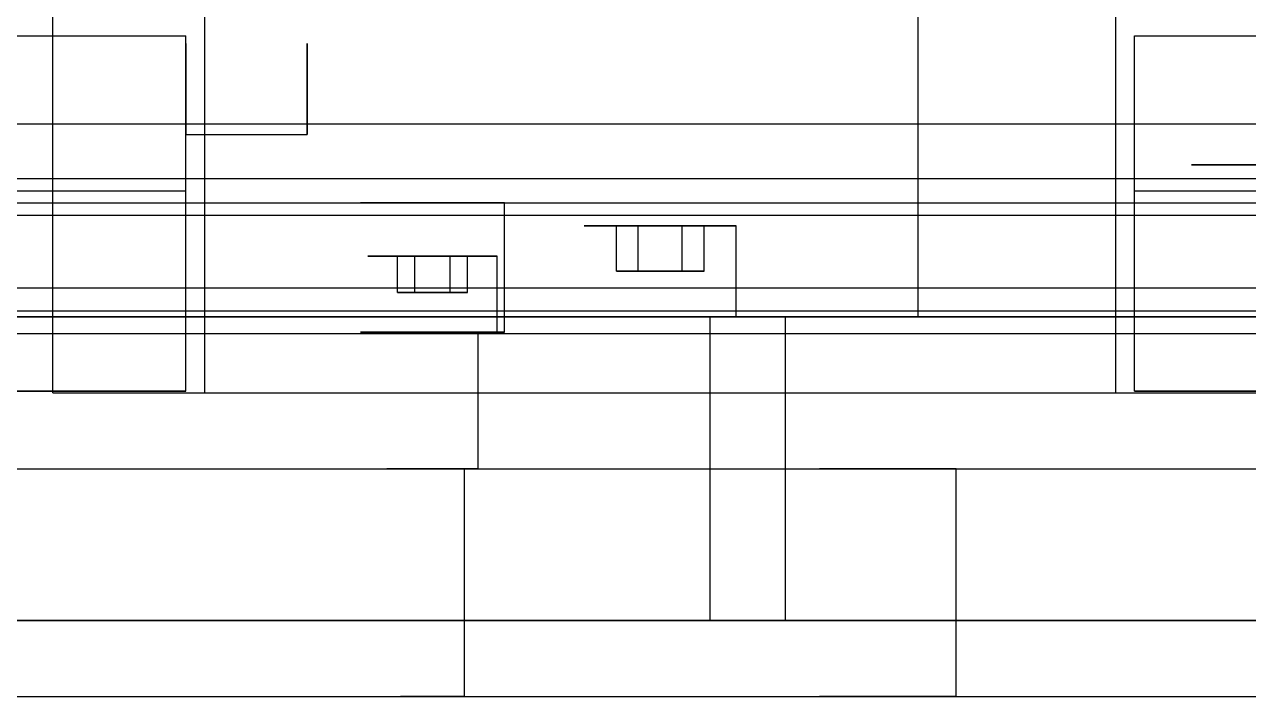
# Model space of a CAD drawing. Header units: millimetres. Extents: x -201 to 3037, y -406 to 3230.
# Drawn here: x 248.1 to 328.8, y 1337 to 1381.2 of the extents above; entities that cross this region are included whole.
import ezdxf

# ---------------------------------------------------------------- set-up
doc = ezdxf.new("R2010")
doc.units = ezdxf.units.MM
doc.layers.add('HIDDEN', color=8, linetype='Continuous')
doc.layers.add('VISIBLE', color=7, linetype='Continuous')

msp = doc.modelspace()

# ---------------------------------------------------------------- linework, layer by layer
at = {"layer": 'HIDDEN'}
for points in [[(250, 1357), (250, 1397)], [(307, 1362), (307, 1392)], [(260, 1357), (260, 1382)], [(260, 1357), (260, 1382)], [(320, 1357), (320, 1382)], [(320, 1357), (320, 1382)], [(245.25, 1380.5), (258.75, 1380.5)], [(245.25, 1380.5), (258.75, 1380.5)], [(245.25, 1380.5), (258.75, 1380.5)], [(250, 1380.5), (258.75, 1380.5)], [(258.75, 1357.1), (258.75, 1380.5)], [(258.75, 1357.1), (258.75, 1380.5)], [(258.75, 1357.1), (258.75, 1380.5)], [(258.75, 1357.1), (258.75, 1380.5)], [(321.25, 1357.1), (321.25, 1380.5)], [(321.25, 1357.1), (321.25, 1380.5)], [(321.25, 1380.5), (334.75, 1380.5)], [(321.25, 1380.5), (330, 1380.5)], [(321.25, 1357.1), (321.25, 1380.5)], [(321.25, 1357.1), (321.25, 1380.5)], [(321.25, 1380.5), (334.75, 1380.5)], [(321.25, 1380.5), (334.75, 1380.5)], [(258.75, 1374), (258.75, 1374.075), (258.75, 1374.297), (258.75, 1374.655), (258.75, 1375.13), (258.75, 1375.698), (258.75, 1376.332), (258.75, 1377), (258.75, 1377.668), (258.75, 1378.302), (258.75, 1378.87), (258.75, 1379.345), (258.75, 1379.703), (258.75, 1379.925), (258.75, 1380)], [(258.75, 1380), (258.75, 1379.925), (258.75, 1379.703), (258.75, 1379.345), (258.75, 1378.87), (258.75, 1378.302), (258.75, 1377.668), (258.75, 1377), (258.75, 1376.332), (258.75, 1375.698), (258.75, 1375.13), (258.75, 1374.655), (258.75, 1374.297), (258.75, 1374.075), (258.75, 1374)], [(258.75, 1374), (258.75, 1374.075), (258.75, 1374.297), (258.75, 1374.655), (258.75, 1375.13), (258.75, 1375.698), (258.75, 1376.332), (258.75, 1377), (258.75, 1377.668), (258.75, 1378.302), (258.75, 1378.87), (258.75, 1379.345), (258.75, 1379.703), (258.75, 1379.925), (258.75, 1380)], [(258.75, 1380), (258.75, 1379.925), (258.75, 1379.703), (258.75, 1379.345), (258.75, 1378.87), (258.75, 1378.302), (258.75, 1377.668), (258.75, 1377), (258.75, 1376.332), (258.75, 1375.698), (258.75, 1375.13), (258.75, 1374.655), (258.75, 1374.297), (258.75, 1374.075), (258.75, 1374)], [(266.75, 1374), (266.75, 1374.075), (266.75, 1374.297), (266.75, 1374.655), (266.75, 1375.13), (266.75, 1375.698), (266.75, 1376.332), (266.75, 1377), (266.75, 1377.668), (266.75, 1378.302), (266.75, 1378.87), (266.75, 1379.345), (266.75, 1379.703), (266.75, 1379.925), (266.75, 1380)], [(266.75, 1380), (266.75, 1379.925), (266.75, 1379.703), (266.75, 1379.345), (266.75, 1378.87), (266.75, 1378.302), (266.75, 1377.668), (266.75, 1377), (266.75, 1376.332), (266.75, 1375.698), (266.75, 1375.13), (266.75, 1374.655), (266.75, 1374.297), (266.75, 1374.075), (266.75, 1374)], [(266.75, 1374), (266.75, 1374.075), (266.75, 1374.297), (266.75, 1374.655), (266.75, 1375.13), (266.75, 1375.698), (266.75, 1376.332), (266.75, 1377), (266.75, 1377.668), (266.75, 1378.302), (266.75, 1378.87), (266.75, 1379.345), (266.75, 1379.703), (266.75, 1379.925), (266.75, 1380)], [(266.75, 1380), (266.75, 1379.925), (266.75, 1379.703), (266.75, 1379.345), (266.75, 1378.87), (266.75, 1378.302), (266.75, 1377.668), (266.75, 1377), (266.75, 1376.332), (266.75, 1375.698), (266.75, 1375.13), (266.75, 1374.655), (266.75, 1374.297), (266.75, 1374.075), (266.75, 1374)], [(90, 1374.7), (1140, 1374.7)], [(174, 1374.7), (429, 1374.7)], [(258.75, 1374), (266.75, 1374)], [(258.75, 1374), (266.75, 1374)], [(335, 1372), (334.875, 1372), (334.505, 1372), (333.909, 1372), (333.117, 1372), (332.169, 1372), (331.113, 1372), (330, 1372), (328.887, 1372), (327.831, 1372), (326.883, 1372), (326.091, 1372), (325.495, 1372), (325.125, 1372), (325, 1372)], [(325, 1372), (325.125, 1372), (325.495, 1372), (326.091, 1372), (326.883, 1372), (327.831, 1372), (328.887, 1372), (330, 1372), (331.113, 1372), (332.169, 1372), (333.117, 1372), (333.909, 1372), (334.505, 1372), (334.875, 1372), (335, 1372)], [(90, 1371.1), (1140, 1371.1)], [(181.25, 1371.1), (429, 1371.1)], [(245.25, 1370.3), (258.75, 1370.3)], [(245.25, 1370.3), (258.75, 1370.3)], [(245.25, 1370.3), (258.75, 1370.3)], [(245.25, 1370.3), (258.75, 1370.3)], [(258.75, 1357.1), (258.75, 1370.3)], [(258.75, 1357.1), (258.75, 1370.3)], [(258.75, 1357.1), (258.75, 1370.3)], [(258.75, 1357.1), (258.75, 1370.3)], [(321.25, 1357.1), (321.25, 1370.3)], [(321.25, 1357.1), (321.25, 1370.3)], [(321.25, 1370.3), (334.75, 1370.3)], [(321.25, 1370.3), (334.75, 1370.3)], [(321.25, 1357.1), (321.25, 1370.3)], [(321.25, 1357.1), (321.25, 1370.3)], [(321.25, 1370.3), (334.75, 1370.3)], [(321.25, 1370.3), (334.75, 1370.3)], [(135, 1369.5), (1195, 1369.5)], [(135, 1369.5), (1195, 1369.5)], [(135, 1369.5), (1195, 1369.5)], [(181.25, 1369.5), (404, 1369.5)], [(279.75, 1369.5), (279.631, 1369.5), (279.28, 1369.5), (278.714, 1369.5), (277.962, 1369.5), (277.061, 1369.5), (276.057, 1369.5), (275, 1369.5), (273.943, 1369.5), (272.939, 1369.5), (272.038, 1369.5), (271.286, 1369.5), (270.72, 1369.5), (270.369, 1369.5), (270.25, 1369.5)], [(270.25, 1369.5), (270.369, 1369.5), (270.72, 1369.5), (271.286, 1369.5), (272.038, 1369.5), (272.939, 1369.5), (273.943, 1369.5), (275, 1369.5), (276.057, 1369.5), (277.061, 1369.5), (277.962, 1369.5), (278.714, 1369.5), (279.28, 1369.5), (279.631, 1369.5), (279.75, 1369.5)], [(279.75, 1369.5), (279.631, 1369.5), (279.28, 1369.5), (278.714, 1369.5), (277.962, 1369.5), (277.061, 1369.5), (276.057, 1369.5), (275, 1369.5), (273.943, 1369.5), (272.939, 1369.5), (272.038, 1369.5), (271.286, 1369.5), (270.72, 1369.5), (270.369, 1369.5), (270.25, 1369.5)], [(270.25, 1369.5), (270.369, 1369.5), (270.72, 1369.5), (271.286, 1369.5), (272.038, 1369.5), (272.939, 1369.5), (273.943, 1369.5), (275, 1369.5), (276.057, 1369.5), (277.061, 1369.5), (277.962, 1369.5), (278.714, 1369.5), (279.28, 1369.5), (279.631, 1369.5), (279.75, 1369.5)], [(279.75, 1361), (279.75, 1369.5)], [(279.75, 1361), (279.75, 1369.5)], [(135, 1368.7), (1195, 1368.7)], [(135, 1368.7), (1195, 1368.7)], [(135, 1368.7), (1195, 1368.7)], [(181.25, 1368.7), (404, 1368.7)], [(295, 1368), (294.875, 1368), (294.505, 1368), (293.909, 1368), (293.117, 1368), (292.169, 1368), (291.113, 1368), (290, 1368), (288.887, 1368), (287.831, 1368), (286.883, 1368), (286.091, 1368), (285.495, 1368), (285.125, 1368), (285, 1368)], [(285, 1368), (285.125, 1368), (285.495, 1368), (286.091, 1368), (286.883, 1368), (287.831, 1368), (288.887, 1368), (290, 1368), (291.113, 1368), (292.169, 1368), (293.117, 1368), (293.909, 1368), (294.505, 1368), (294.875, 1368), (295, 1368)], [(295, 1368), (294.875, 1368), (294.505, 1368), (293.909, 1368), (293.117, 1368), (292.169, 1368), (291.113, 1368), (290, 1368), (288.887, 1368), (287.831, 1368), (286.883, 1368), (286.091, 1368), (285.495, 1368), (285.125, 1368), (285, 1368)], [(285, 1368), (285.125, 1368), (285.495, 1368), (286.091, 1368), (286.883, 1368), (287.831, 1368), (288.887, 1368), (290, 1368), (291.113, 1368), (292.169, 1368), (293.117, 1368), (293.909, 1368), (294.505, 1368), (294.875, 1368), (295, 1368)], [(287.113, 1368), (288.557, 1368)], [(288.557, 1368), (287.113, 1368)], [(287.113, 1365), (287.113, 1368)], [(287.113, 1368), (288.557, 1368)], [(288.557, 1368), (287.113, 1368)], [(287.113, 1365), (287.113, 1368)], [(288.557, 1368), (291.443, 1368)], [(291.443, 1368), (288.557, 1368)], [(288.557, 1365), (288.557, 1368)], [(288.557, 1365), (288.557, 1368)], [(288.557, 1368), (291.443, 1368)], [(291.443, 1368), (288.557, 1368)], [(288.557, 1365), (288.557, 1368)], [(288.557, 1365), (288.557, 1368)], [(292.887, 1368), (291.443, 1368)], [(291.443, 1368), (292.887, 1368)], [(291.443, 1365), (291.443, 1368)], [(291.443, 1365), (291.443, 1368)], [(292.887, 1368), (291.443, 1368)], [(291.443, 1368), (292.887, 1368)], [(291.443, 1365), (291.443, 1368)], [(291.443, 1365), (291.443, 1368)], [(292.887, 1365), (292.887, 1368)], [(292.887, 1365), (292.887, 1368)], [(295, 1362), (295, 1368)], [(295, 1362), (295, 1368)], [(279.25, 1366), (279.143, 1366), (278.829, 1366), (278.323, 1366), (277.65, 1366), (276.844, 1366), (275.946, 1366), (275, 1366), (274.054, 1366), (273.156, 1366), (272.35, 1366), (271.677, 1366), (271.171, 1366), (270.857, 1366), (270.75, 1366)], [(270.75, 1366), (270.857, 1366), (271.171, 1366), (271.677, 1366), (272.35, 1366), (273.156, 1366), (274.054, 1366), (275, 1366), (275.946, 1366), (276.844, 1366), (277.65, 1366), (278.323, 1366), (278.829, 1366), (279.143, 1366), (279.25, 1366)], [(279.25, 1366), (279.143, 1366), (278.829, 1366), (278.323, 1366), (277.65, 1366), (276.844, 1366), (275.946, 1366), (275, 1366), (274.054, 1366), (273.156, 1366), (272.35, 1366), (271.677, 1366), (271.171, 1366), (270.857, 1366), (270.75, 1366)], [(270.75, 1366), (270.857, 1366), (271.171, 1366), (271.677, 1366), (272.35, 1366), (273.156, 1366), (274.054, 1366), (275, 1366), (275.946, 1366), (276.844, 1366), (277.65, 1366), (278.323, 1366), (278.829, 1366), (279.143, 1366), (279.25, 1366)], [(272.691, 1366), (273.845, 1366)], [(273.845, 1366), (272.691, 1366)], [(272.691, 1363.6), (272.691, 1366)], [(272.691, 1366), (273.845, 1366)], [(273.845, 1366), (272.691, 1366)], [(272.691, 1363.6), (272.691, 1366)], [(273.845, 1366), (276.155, 1366)], [(276.155, 1366), (273.845, 1366)], [(273.845, 1363.6), (273.845, 1366)], [(273.845, 1363.6), (273.845, 1366)], [(273.845, 1366), (276.155, 1366)], [(276.155, 1366), (273.845, 1366)], [(273.845, 1363.6), (273.845, 1366)], [(273.845, 1363.6), (273.845, 1366)], [(277.309, 1366), (276.155, 1366)], [(276.155, 1366), (277.309, 1366)], [(276.155, 1363.6), (276.155, 1366)], [(276.155, 1363.6), (276.155, 1366)], [(277.309, 1366), (276.155, 1366)], [(276.155, 1366), (277.309, 1366)], [(276.155, 1363.6), (276.155, 1366)], [(276.155, 1363.6), (276.155, 1366)], [(277.309, 1363.6), (277.309, 1366)], [(277.309, 1363.6), (277.309, 1366)], [(279.25, 1361), (279.25, 1366)], [(279.25, 1361), (279.25, 1366)], [(288.557, 1365), (287.113, 1365)], [(287.113, 1365), (288.557, 1365)], [(288.557, 1365), (287.113, 1365)], [(287.113, 1365), (288.557, 1365)], [(291.443, 1365), (288.557, 1365)], [(288.557, 1365), (291.443, 1365)], [(291.443, 1365), (288.557, 1365)], [(288.557, 1365), (291.443, 1365)], [(291.443, 1365), (292.887, 1365)], [(292.887, 1365), (291.443, 1365)], [(291.443, 1365), (292.887, 1365)], [(292.887, 1365), (291.443, 1365)], [(135, 1363.9), (1195, 1363.9)], [(135, 1363.9), (1195, 1363.9)], [(135, 1363.9), (1195, 1363.9)], [(181.25, 1363.9), (404, 1363.9)], [(273.845, 1363.6), (272.691, 1363.6)], [(272.691, 1363.6), (273.845, 1363.6)], [(273.845, 1363.6), (272.691, 1363.6)], [(272.691, 1363.6), (273.845, 1363.6)], [(276.155, 1363.6), (273.845, 1363.6)], [(273.845, 1363.6), (276.155, 1363.6)], [(276.155, 1363.6), (273.845, 1363.6)], [(273.845, 1363.6), (276.155, 1363.6)], [(276.155, 1363.6), (277.309, 1363.6)], [(277.309, 1363.6), (276.155, 1363.6)], [(276.155, 1363.6), (277.309, 1363.6)], [(277.309, 1363.6), (276.155, 1363.6)], [(135, 1362.4), (1195, 1362.4)], [(135, 1362.4), (1195, 1362.4)], [(135, 1362.4), (1195, 1362.4)], [(176, 1362), (404, 1362)], [(404, 1362), (176, 1362)], [(181.25, 1362.4), (404, 1362.4)], [(307, 1362), (306.574, 1362), (305.316, 1362), (303.291, 1362), (300.599, 1362), (297.376, 1362), (293.783, 1362), (290, 1362), (286.217, 1362), (282.624, 1362), (279.401, 1362), (276.709, 1362), (274.684, 1362), (273.426, 1362), (273, 1362)], [(273, 1362), (273.426, 1362), (274.684, 1362), (276.709, 1362), (279.401, 1362), (282.624, 1362), (286.217, 1362), (290, 1362), (293.783, 1362), (297.376, 1362), (300.599, 1362), (303.291, 1362), (305.316, 1362), (306.574, 1362), (307, 1362)], [(298.25, 1362), (298.043, 1362), (297.433, 1362), (296.45, 1362), (295.144, 1362), (293.58, 1362), (291.836, 1362), (290, 1362), (288.164, 1362), (286.42, 1362), (284.856, 1362), (283.55, 1362), (282.567, 1362), (281.957, 1362), (281.75, 1362)], [(281.75, 1362), (281.957, 1362), (282.567, 1362), (283.55, 1362), (284.856, 1362), (286.42, 1362), (288.164, 1362), (290, 1362), (291.836, 1362), (293.58, 1362), (295.144, 1362), (296.45, 1362), (297.433, 1362), (298.043, 1362), (298.25, 1362)], [(295, 1362), (294.875, 1362), (294.505, 1362), (293.909, 1362), (293.117, 1362), (292.169, 1362), (291.113, 1362), (290, 1362), (288.887, 1362), (287.831, 1362), (286.883, 1362), (286.091, 1362), (285.495, 1362), (285.125, 1362), (285, 1362)], [(285, 1362), (285.125, 1362), (285.495, 1362), (286.091, 1362), (286.883, 1362), (287.831, 1362), (288.887, 1362), (290, 1362), (291.113, 1362), (292.169, 1362), (293.117, 1362), (293.909, 1362), (294.505, 1362), (294.875, 1362), (295, 1362)], [(295, 1362), (294.875, 1362), (294.505, 1362), (293.909, 1362), (293.117, 1362), (292.169, 1362), (291.113, 1362), (290, 1362), (288.887, 1362), (287.831, 1362), (286.883, 1362), (286.091, 1362), (285.495, 1362), (285.125, 1362), (285, 1362)], [(285, 1362), (285.125, 1362), (285.495, 1362), (286.091, 1362), (286.883, 1362), (287.831, 1362), (288.887, 1362), (290, 1362), (291.113, 1362), (292.169, 1362), (293.117, 1362), (293.909, 1362), (294.505, 1362), (294.875, 1362), (295, 1362)], [(293.3, 1362), (293.217, 1362), (292.973, 1362), (292.58, 1362), (292.058, 1362), (291.432, 1362), (290.734, 1362), (290, 1362), (289.266, 1362), (288.568, 1362), (287.942, 1362), (287.42, 1362), (287.027, 1362), (286.783, 1362), (286.7, 1362)], [(286.7, 1362), (286.783, 1362), (287.027, 1362), (287.42, 1362), (287.942, 1362), (288.568, 1362), (289.266, 1362), (290, 1362), (290.734, 1362), (291.432, 1362), (292.058, 1362), (292.58, 1362), (292.973, 1362), (293.217, 1362), (293.3, 1362)], [(293.3, 1362), (293.217, 1362), (292.973, 1362), (292.58, 1362), (292.058, 1362), (291.432, 1362), (290.734, 1362), (290, 1362), (289.266, 1362), (288.568, 1362), (287.942, 1362), (287.42, 1362), (287.027, 1362), (286.783, 1362), (286.7, 1362)], [(286.7, 1362), (286.783, 1362), (287.027, 1362), (287.42, 1362), (287.942, 1362), (288.568, 1362), (289.266, 1362), (290, 1362), (290.734, 1362), (291.432, 1362), (292.058, 1362), (292.58, 1362), (292.973, 1362), (293.217, 1362), (293.3, 1362)], [(293.3, 1342), (293.3, 1362)], [(293.3, 1342), (293.3, 1362)], [(298.25, 1342), (298.25, 1362)], [(335.1, 1362), (334.972, 1362), (334.595, 1362), (333.987, 1362), (333.18, 1362), (332.213, 1362), (331.135, 1362), (330, 1362), (328.865, 1362), (327.787, 1362), (326.82, 1362), (326.013, 1362), (325.405, 1362), (325.028, 1362), (324.9, 1362)], [(324.9, 1362), (325.028, 1362), (325.405, 1362), (326.013, 1362), (326.82, 1362), (327.787, 1362), (328.865, 1362), (330, 1362), (331.135, 1362), (332.213, 1362), (333.18, 1362), (333.987, 1362), (334.595, 1362), (334.972, 1362), (335.1, 1362)], [(279.75, 1361), (279.631, 1361), (279.28, 1361), (278.714, 1361), (277.962, 1361), (277.061, 1361), (276.057, 1361), (275, 1361), (273.943, 1361), (272.939, 1361), (272.038, 1361), (271.286, 1361), (270.72, 1361), (270.369, 1361), (270.25, 1361)], [(270.25, 1361), (270.369, 1361), (270.72, 1361), (271.286, 1361), (272.038, 1361), (272.939, 1361), (273.943, 1361), (275, 1361), (276.057, 1361), (277.061, 1361), (277.962, 1361), (278.714, 1361), (279.28, 1361), (279.631, 1361), (279.75, 1361)], [(279.75, 1361), (279.631, 1361), (279.28, 1361), (278.714, 1361), (277.962, 1361), (277.061, 1361), (276.057, 1361), (275, 1361), (273.943, 1361), (272.939, 1361), (272.038, 1361), (271.286, 1361), (270.72, 1361), (270.369, 1361), (270.25, 1361)], [(270.25, 1361), (270.369, 1361), (270.72, 1361), (271.286, 1361), (272.038, 1361), (272.939, 1361), (273.943, 1361), (275, 1361), (276.057, 1361), (277.061, 1361), (277.962, 1361), (278.714, 1361), (279.28, 1361), (279.631, 1361), (279.75, 1361)], [(279.25, 1361), (279.143, 1361), (278.829, 1361), (278.323, 1361), (277.65, 1361), (276.844, 1361), (275.946, 1361), (275, 1361), (274.054, 1361), (273.156, 1361), (272.35, 1361), (271.677, 1361), (271.171, 1361), (270.857, 1361), (270.75, 1361)], [(270.75, 1361), (270.857, 1361), (271.171, 1361), (271.677, 1361), (272.35, 1361), (273.156, 1361), (274.054, 1361), (275, 1361), (275.946, 1361), (276.844, 1361), (277.65, 1361), (278.323, 1361), (278.829, 1361), (279.143, 1361), (279.25, 1361)], [(279.25, 1361), (279.143, 1361), (278.829, 1361), (278.323, 1361), (277.65, 1361), (276.844, 1361), (275.946, 1361), (275, 1361), (274.054, 1361), (273.156, 1361), (272.35, 1361), (271.677, 1361), (271.171, 1361), (270.857, 1361), (270.75, 1361)], [(270.75, 1361), (270.857, 1361), (271.171, 1361), (271.677, 1361), (272.35, 1361), (273.156, 1361), (274.054, 1361), (275, 1361), (275.946, 1361), (276.844, 1361), (277.65, 1361), (278.323, 1361), (278.829, 1361), (279.143, 1361), (279.25, 1361)], [(278, 1361), (277.925, 1361), (277.703, 1361), (277.345, 1361), (276.87, 1361), (276.302, 1361), (275.668, 1361), (275, 1361), (274.332, 1361), (273.698, 1361), (273.13, 1361), (272.655, 1361), (272.297, 1361), (272.075, 1361), (272, 1361)], [(272, 1361), (272.075, 1361), (272.297, 1361), (272.655, 1361), (273.13, 1361), (273.698, 1361), (274.332, 1361), (275, 1361), (275.668, 1361), (276.302, 1361), (276.87, 1361), (277.345, 1361), (277.703, 1361), (277.925, 1361), (278, 1361)], [(278, 1361), (277.925, 1361), (277.703, 1361), (277.345, 1361), (276.87, 1361), (276.302, 1361), (275.668, 1361), (275, 1361), (274.332, 1361), (273.698, 1361), (273.13, 1361), (272.655, 1361), (272.297, 1361), (272.075, 1361), (272, 1361)], [(272, 1361), (272.075, 1361), (272.297, 1361), (272.655, 1361), (273.13, 1361), (273.698, 1361), (274.332, 1361), (275, 1361), (275.668, 1361), (276.302, 1361), (276.87, 1361), (277.345, 1361), (277.703, 1361), (277.925, 1361), (278, 1361)], [(278, 1352), (278, 1361)], [(278, 1352), (278, 1361)], [(135, 1360.9), (1195, 1360.9)], [(135, 1360.9), (1195, 1360.9)], [(135, 1360.9), (1195, 1360.9)], [(181.25, 1360.9), (404, 1360.9)], [(245.25, 1357.1), (258.75, 1357.1)], [(258.75, 1357.1), (245.25, 1357.1)], [(258.75, 1357.1), (245.25, 1357.1)], [(245.25, 1357.1), (258.75, 1357.1)], [(258.75, 1357.1), (245.25, 1357.1)], [(258.75, 1357.1), (245.25, 1357.1)], [(245.25, 1357.1), (258.75, 1357.1)], [(250, 1357.1), (258.75, 1357.1)], [(250, 1357), (330, 1357)], [(260, 1357), (320, 1357)], [(260, 1357), (320, 1357)], [(321.25, 1357.1), (334.75, 1357.1)], [(334.75, 1357.1), (321.25, 1357.1)], [(334.75, 1357.1), (321.25, 1357.1)], [(321.25, 1357.1), (330, 1357.1)], [(321.25, 1357.1), (334.75, 1357.1)], [(334.75, 1357.1), (321.25, 1357.1)], [(334.75, 1357.1), (321.25, 1357.1)], [(321.25, 1357.1), (334.75, 1357.1)], [(135, 1352), (1195, 1352)], [(135, 1352), (1195, 1352)], [(135, 1352), (1195, 1352)], [(135, 1352), (1195, 1352)], [(135, 1352), (1195, 1352)], [(135, 1352), (1195, 1352)], [(135, 1352), (1195, 1352)], [(278, 1352), (277.925, 1352), (277.703, 1352), (277.345, 1352), (276.87, 1352), (276.302, 1352), (275.668, 1352), (275, 1352), (274.332, 1352), (273.698, 1352), (273.13, 1352), (272.655, 1352), (272.297, 1352), (272.075, 1352), (272, 1352)], [(272, 1352), (272.075, 1352), (272.297, 1352), (272.655, 1352), (273.13, 1352), (273.698, 1352), (274.332, 1352), (275, 1352), (275.668, 1352), (276.302, 1352), (276.87, 1352), (277.345, 1352), (277.703, 1352), (277.925, 1352), (278, 1352)], [(278, 1352), (277.925, 1352), (277.703, 1352), (277.345, 1352), (276.87, 1352), (276.302, 1352), (275.668, 1352), (275, 1352), (274.332, 1352), (273.698, 1352), (273.13, 1352), (272.655, 1352), (272.297, 1352), (272.075, 1352), (272, 1352)], [(272, 1352), (272.075, 1352), (272.297, 1352), (272.655, 1352), (273.13, 1352), (273.698, 1352), (274.332, 1352), (275, 1352), (275.668, 1352), (276.302, 1352), (276.87, 1352), (277.345, 1352), (277.703, 1352), (277.925, 1352), (278, 1352)], [(277.1, 1352), (277.047, 1352), (276.892, 1352), (276.642, 1352), (276.309, 1352), (275.911, 1352), (275.467, 1352), (275, 1352), (274.533, 1352), (274.089, 1352), (273.691, 1352), (273.358, 1352), (273.108, 1352), (272.953, 1352), (272.9, 1352)], [(272.9, 1352), (272.953, 1352), (273.108, 1352), (273.358, 1352), (273.691, 1352), (274.089, 1352), (274.533, 1352), (275, 1352), (275.467, 1352), (275.911, 1352), (276.309, 1352), (276.642, 1352), (276.892, 1352), (277.047, 1352), (277.1, 1352)], [(277.1, 1352), (277.047, 1352), (276.892, 1352), (276.642, 1352), (276.309, 1352), (275.911, 1352), (275.467, 1352), (275, 1352), (274.533, 1352), (274.089, 1352), (273.691, 1352), (273.358, 1352), (273.108, 1352), (272.953, 1352), (272.9, 1352)], [(272.9, 1352), (272.953, 1352), (273.108, 1352), (273.358, 1352), (273.691, 1352), (274.089, 1352), (274.533, 1352), (275, 1352), (275.467, 1352), (275.911, 1352), (276.309, 1352), (276.642, 1352), (276.892, 1352), (277.047, 1352), (277.1, 1352)], [(277.1, 1337), (277.1, 1352)], [(277.1, 1337), (277.1, 1352)], [(309.5, 1352), (309.387, 1352), (309.054, 1352), (308.518, 1352), (307.806, 1352), (306.952, 1352), (306.001, 1352), (305, 1352), (303.999, 1352), (303.048, 1352), (302.194, 1352), (301.482, 1352), (300.946, 1352), (300.613, 1352), (300.5, 1352)], [(300.5, 1352), (300.613, 1352), (300.946, 1352), (301.482, 1352), (302.194, 1352), (303.048, 1352), (303.999, 1352), (305, 1352), (306.001, 1352), (306.952, 1352), (307.806, 1352), (308.518, 1352), (309.054, 1352), (309.387, 1352), (309.5, 1352)], [(309.5, 1352), (309.387, 1352), (309.054, 1352), (308.518, 1352), (307.806, 1352), (306.952, 1352), (306.001, 1352), (305, 1352), (303.999, 1352), (303.048, 1352), (302.194, 1352), (301.482, 1352), (300.946, 1352), (300.613, 1352), (300.5, 1352)], [(300.5, 1352), (300.613, 1352), (300.946, 1352), (301.482, 1352), (302.194, 1352), (303.048, 1352), (303.999, 1352), (305, 1352), (306.001, 1352), (306.952, 1352), (307.806, 1352), (308.518, 1352), (309.054, 1352), (309.387, 1352), (309.5, 1352)], [(309.5, 1352), (309.387, 1352), (309.054, 1352), (308.518, 1352), (307.806, 1352), (306.952, 1352), (306.001, 1352), (305, 1352), (303.999, 1352), (303.048, 1352), (302.194, 1352), (301.482, 1352), (300.946, 1352), (300.613, 1352), (300.5, 1352)], [(300.5, 1352), (300.613, 1352), (300.946, 1352), (301.482, 1352), (302.194, 1352), (303.048, 1352), (303.999, 1352), (305, 1352), (306.001, 1352), (306.952, 1352), (307.806, 1352), (308.518, 1352), (309.054, 1352), (309.387, 1352), (309.5, 1352)], [(309.5, 1352), (309.387, 1352), (309.054, 1352), (308.518, 1352), (307.806, 1352), (306.952, 1352), (306.001, 1352), (305, 1352), (303.999, 1352), (303.048, 1352), (302.194, 1352), (301.482, 1352), (300.946, 1352), (300.613, 1352), (300.5, 1352)], [(300.5, 1352), (300.613, 1352), (300.946, 1352), (301.482, 1352), (302.194, 1352), (303.048, 1352), (303.999, 1352), (305, 1352), (306.001, 1352), (306.952, 1352), (307.806, 1352), (308.518, 1352), (309.054, 1352), (309.387, 1352), (309.5, 1352)], [(309.5, 1337), (309.5, 1352)], [(309.5, 1337), (309.5, 1352)], [(309.5, 1337), (309.5, 1352)], [(309.5, 1337), (309.5, 1352)], [(176, 1342), (404, 1342)], [(404, 1342), (176, 1342)], [(210, 1342), (370, 1342)], [(210, 1342), (370, 1342)], [(210, 1342), (370, 1342)], [(210, 1342), (370, 1342)], [(298.25, 1342), (298.043, 1342), (297.433, 1342), (296.45, 1342), (295.144, 1342), (293.58, 1342), (291.836, 1342), (290, 1342), (288.164, 1342), (286.42, 1342), (284.856, 1342), (283.55, 1342), (282.567, 1342), (281.957, 1342), (281.75, 1342)], [(281.75, 1342), (281.957, 1342), (282.567, 1342), (283.55, 1342), (284.856, 1342), (286.42, 1342), (288.164, 1342), (290, 1342), (291.836, 1342), (293.58, 1342), (295.144, 1342), (296.45, 1342), (297.433, 1342), (298.043, 1342), (298.25, 1342)], [(293.3, 1342), (293.217, 1342), (292.973, 1342), (292.58, 1342), (292.058, 1342), (291.432, 1342), (290.734, 1342), (290, 1342), (289.266, 1342), (288.568, 1342), (287.942, 1342), (287.42, 1342), (287.027, 1342), (286.783, 1342), (286.7, 1342)], [(286.7, 1342), (286.783, 1342), (287.027, 1342), (287.42, 1342), (287.942, 1342), (288.568, 1342), (289.266, 1342), (290, 1342), (290.734, 1342), (291.432, 1342), (292.058, 1342), (292.58, 1342), (292.973, 1342), (293.217, 1342), (293.3, 1342)], [(293.3, 1342), (293.217, 1342), (292.973, 1342), (292.58, 1342), (292.058, 1342), (291.432, 1342), (290.734, 1342), (290, 1342), (289.266, 1342), (288.568, 1342), (287.942, 1342), (287.42, 1342), (287.027, 1342), (286.783, 1342), (286.7, 1342)], [(286.7, 1342), (286.783, 1342), (287.027, 1342), (287.42, 1342), (287.942, 1342), (288.568, 1342), (289.266, 1342), (290, 1342), (290.734, 1342), (291.432, 1342), (292.058, 1342), (292.58, 1342), (292.973, 1342), (293.217, 1342), (293.3, 1342)], [(335.1, 1342), (334.972, 1342), (334.595, 1342), (333.987, 1342), (333.18, 1342), (332.213, 1342), (331.135, 1342), (330, 1342), (328.865, 1342), (327.787, 1342), (326.82, 1342), (326.013, 1342), (325.405, 1342), (325.028, 1342), (324.9, 1342)], [(324.9, 1342), (325.028, 1342), (325.405, 1342), (326.013, 1342), (326.82, 1342), (327.787, 1342), (328.865, 1342), (330, 1342), (331.135, 1342), (332.213, 1342), (333.18, 1342), (333.987, 1342), (334.595, 1342), (334.972, 1342), (335.1, 1342)], [(10, 1337), (1230, 1337)], [(10, 1337), (1230, 1337)], [(10, 1337), (1230, 1337)], [(135, 1337), (1195, 1337)], [(135, 1337), (1195, 1337)], [(135, 1337), (1195, 1337)], [(135, 1337), (1195, 1337)], [(277.1, 1337), (277.047, 1337), (276.892, 1337), (276.642, 1337), (276.309, 1337), (275.911, 1337), (275.467, 1337), (275, 1337), (274.533, 1337), (274.089, 1337), (273.691, 1337), (273.358, 1337), (273.108, 1337), (272.953, 1337), (272.9, 1337)], [(272.9, 1337), (272.953, 1337), (273.108, 1337), (273.358, 1337), (273.691, 1337), (274.089, 1337), (274.533, 1337), (275, 1337), (275.467, 1337), (275.911, 1337), (276.309, 1337), (276.642, 1337), (276.892, 1337), (277.047, 1337), (277.1, 1337)], [(277.1, 1337), (277.047, 1337), (276.892, 1337), (276.642, 1337), (276.309, 1337), (275.911, 1337), (275.467, 1337), (275, 1337), (274.533, 1337), (274.089, 1337), (273.691, 1337), (273.358, 1337), (273.108, 1337), (272.953, 1337), (272.9, 1337)], [(272.9, 1337), (272.953, 1337), (273.108, 1337), (273.358, 1337), (273.691, 1337), (274.089, 1337), (274.533, 1337), (275, 1337), (275.467, 1337), (275.911, 1337), (276.309, 1337), (276.642, 1337), (276.892, 1337), (277.047, 1337), (277.1, 1337)], [(309.5, 1337), (309.387, 1337), (309.054, 1337), (308.518, 1337), (307.806, 1337), (306.952, 1337), (306.001, 1337), (305, 1337), (303.999, 1337), (303.048, 1337), (302.194, 1337), (301.482, 1337), (300.946, 1337), (300.613, 1337), (300.5, 1337)], [(300.5, 1337), (300.613, 1337), (300.946, 1337), (301.482, 1337), (302.194, 1337), (303.048, 1337), (303.999, 1337), (305, 1337), (306.001, 1337), (306.952, 1337), (307.806, 1337), (308.518, 1337), (309.054, 1337), (309.387, 1337), (309.5, 1337)], [(309.5, 1337), (309.387, 1337), (309.054, 1337), (308.518, 1337), (307.806, 1337), (306.952, 1337), (306.001, 1337), (305, 1337), (303.999, 1337), (303.048, 1337), (302.194, 1337), (301.482, 1337), (300.946, 1337), (300.613, 1337), (300.5, 1337)], [(300.5, 1337), (300.613, 1337), (300.946, 1337), (301.482, 1337), (302.194, 1337), (303.048, 1337), (303.999, 1337), (305, 1337), (306.001, 1337), (306.952, 1337), (307.806, 1337), (308.518, 1337), (309.054, 1337), (309.387, 1337), (309.5, 1337)], [(309.5, 1337), (309.387, 1337), (309.054, 1337), (308.518, 1337), (307.806, 1337), (306.952, 1337), (306.001, 1337), (305, 1337), (303.999, 1337), (303.048, 1337), (302.194, 1337), (301.482, 1337), (300.946, 1337), (300.613, 1337), (300.5, 1337)], [(300.5, 1337), (300.613, 1337), (300.946, 1337), (301.482, 1337), (302.194, 1337), (303.048, 1337), (303.999, 1337), (305, 1337), (306.001, 1337), (306.952, 1337), (307.806, 1337), (308.518, 1337), (309.054, 1337), (309.387, 1337), (309.5, 1337)], [(309.5, 1337), (309.387, 1337), (309.054, 1337), (308.518, 1337), (307.806, 1337), (306.952, 1337), (306.001, 1337), (305, 1337), (303.999, 1337), (303.048, 1337), (302.194, 1337), (301.482, 1337), (300.946, 1337), (300.613, 1337), (300.5, 1337)], [(300.5, 1337), (300.613, 1337), (300.946, 1337), (301.482, 1337), (302.194, 1337), (303.048, 1337), (303.999, 1337), (305, 1337), (306.001, 1337), (306.952, 1337), (307.806, 1337), (308.518, 1337), (309.054, 1337), (309.387, 1337), (309.5, 1337)]]:
    msp.add_lwpolyline(points, dxfattribs=at)
at = {"layer": 'VISIBLE'}
for points in [[(250, 1357), (250, 1397)], [(245.25, 1380.5), (250, 1380.5)], [(245.25, 1357.1), (250, 1357.1)], [(250, 1357), (330, 1357)], [(135, 1352), (771, 1352)], [(68.5, 1337), (771, 1337)]]:
    msp.add_lwpolyline(points, dxfattribs=at)

doc.saveas('drawing.dxf')
